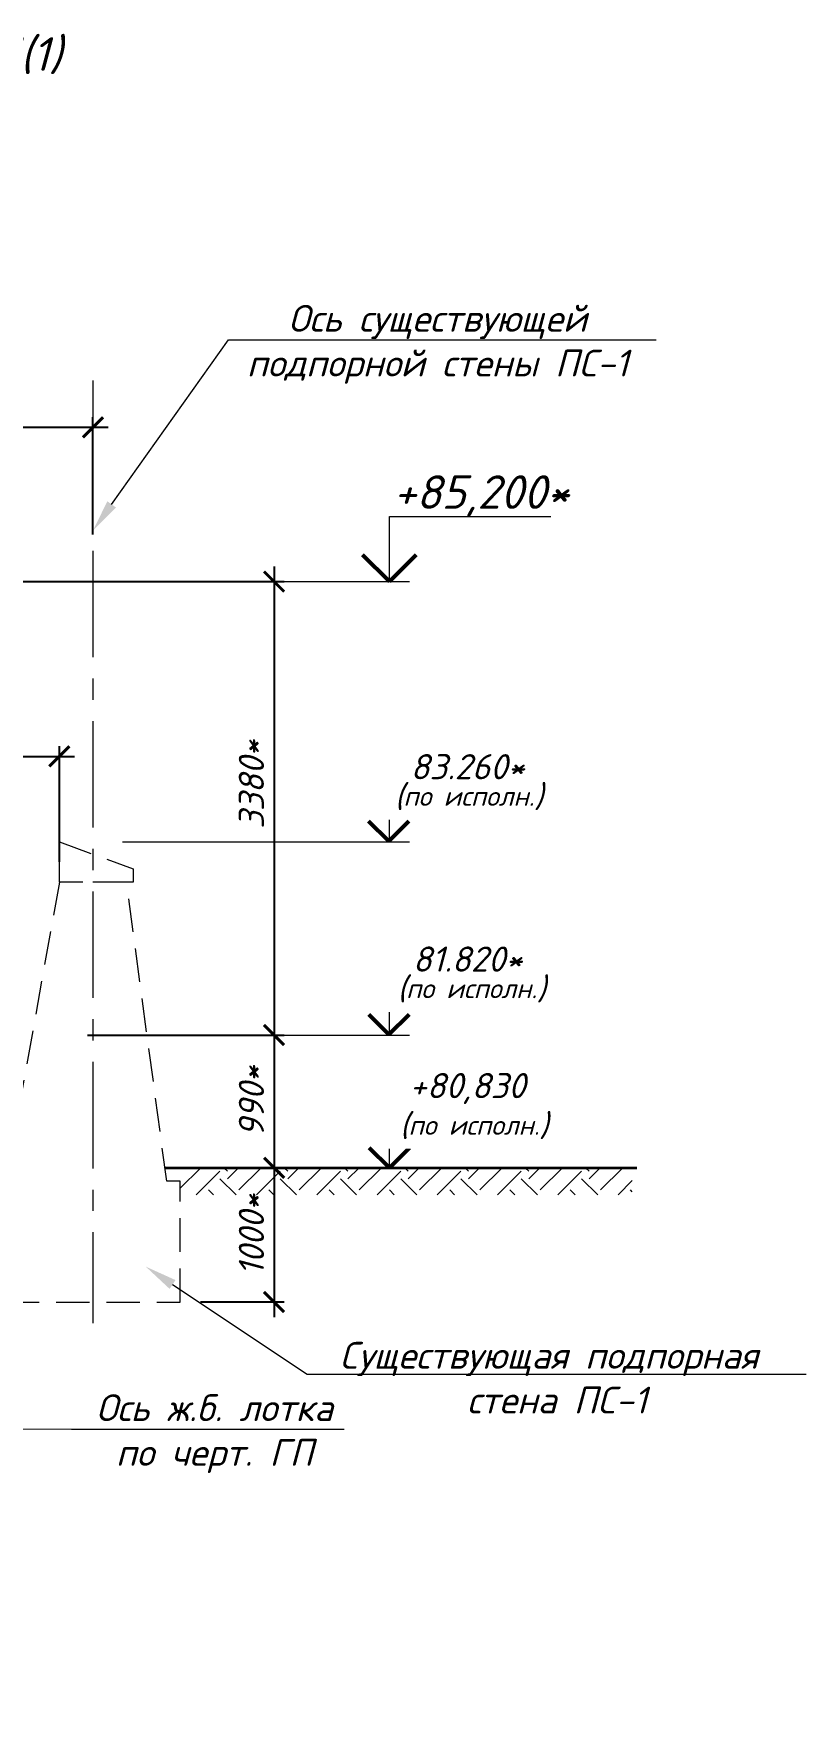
# Model space of a CAD drawing. Header units: millimetres. Extents: x -2893842 to -949497, y -1203244 to 262218.
# Drawn here: x -2748699 to -2742944, y -169716 to -157138 of the extents above; entities that cross this region are included whole.
import ezdxf
from ezdxf import colors
from ezdxf.entities.mleader import LeaderData, LeaderLine
from ezdxf.math import Vec2, Vec3

# ---------------------------------------------------------------- set-up
doc = ezdxf.new("R2010")
doc.units = ezdxf.units.MM
doc.linetypes.add('HIDDEN', pattern=[0.375, 0.25, -0.125])
doc.linetypes.add('осевая', pattern=[50.8, 31.75, -6.35, 6.35, -6.35])
doc.layers.get('0').update_dxf_attribs({"lineweight": 5})
doc.layers.get('Defpoints').update_dxf_attribs({"color": 253})
for name, color, linetype in [('!!!_ Размеры', 7, 'Continuous'), ('#Линии построений', 7, 'Continuous'), ('k_ Отметки', 253, 'Continuous')]:
    doc.layers.add(name, color=color, linetype=linetype)
for name, color, linetype, lineweight in [('#Dimensions', 7, 'Continuous', 9), ('#Контуры забора', 7, 'Continuous', 40), ('#разм', 7, 'Continuous', 13), ('A-okno', 253, 'Continuous', 0), ('k_ Выноски', 253, 'Continuous', 13), ('k_ Линия земли', 253, 'Continuous', 35)]:
    doc.layers.add(name, color=color, linetype=linetype, lineweight=lineweight)
doc.styles.add('STEP PR', font='isocpeui.ttf')
doc.dimstyles.new('STEP PR', dxfattribs={"dimscale": 100, "dimtxt": 2.5, "dimasz": 2, "dimexe": 1, "dimexo": 2, "dimgap": 1, "dimtad": 1, "dimdec": 4, "dimlfac": -1, "dimtxsty": 'STEP PR', "dimblk": 'ARCHTICK', "dimcen": 2, "dimdle": 1.5, "dimclrt": 1, "dimadec": 4, "dimazin": 0, "dimtfac": 1, "dimtdec": 4, "dimtmove": 1, "dimatfit": 3, "dimldrblk": 'DOTSMALL', "dimfxl": 1, "dimtolj": 1, "dimtzin": 0, "dimarcsym": 0})
doc.dimstyles.new('высотные отметки', dxfattribs={"dimtxt": 500, "dimasz": 100, "dimexe": 100, "dimexo": 0.625, "dimgap": 50, "dimtad": 1, "dimtih": 1, "dimtoh": 1, "dimdec": 3, "dimlfac": 0.001, "dimrnd": 0.005, "dimzin": 9, "dimtxsty": 'STEP PR', "dimblk": 'NONE', "dimcen": 100, "dimdle": 100, "dimse1": 1, "dimse2": 1, "dimsd1": 1, "dimsd2": 1, "dimadec": 0, "dimazin": 0, "dimtfac": 1, "dimtdec": 3, "dimtmove": 0, "dimatfit": 2, "dimldrblk": 'NONE', "dimfxl": 1, "dimarcsym": 0})

# ---------------------------------------------------------------- blocks, each defined once
blk = doc.blocks.new('_ArchTick')
at = {"color": 0, "linetype": 'ByBlock', "const_width": 0.15}
blk.add_lwpolyline([(-0.5, -0.5), (0.5, 0.5)], dxfattribs=at)
blk = doc.blocks.new('*D1298')
at = {"layer": '!!!_ Размеры', "color": 0, "lineweight": -2, "transparency": 16777216}
for p, q in [((-2746909, -161109), (-2746909, -164714)), ((-2749829, -161221), (-2746834, -161221)), ((-2748298, -164601), (-2746834, -164601))]:
    blk.add_line(p, q, dxfattribs=at)
at = {"layer": 'Defpoints', "color": 0, "lineweight": 0, "transparency": 16777216}
for p in [(-2749979, -161221, 44353), (-2748448, -164601), (-2746909, -164601)]:
    blk.add_point(p, dxfattribs=at)
at = {"layer": '!!!_ Размеры', "color": 0, "lineweight": -2, "transparency": 16777216, "xscale": 150, "yscale": 150, "zscale": 150}
for p, rotation in [((-2746909, -161221), 90), ((-2746909, -164601), 270)]:
    blk.add_blockref('_ArchTick', p, dxfattribs=dict(at, rotation=rotation))
at = {"layer": '!!!_ Размеры', "color": 1, "transparency": 16777216, "insert": (-2747078, -162733), "char_height": 187.5, "attachment_point": 5, "rotation": 90, "style": 'STEP PR'}
blk.add_mtext('\\A1;3380*', dxfattribs=at)
blk = doc.blocks.new('_DotSmall')
at = {"color": 0, "linetype": 'ByBlock', "const_width": 0.5}
blk.add_lwpolyline([(-0.0625, 0, 1), (0.0625, 0, 1)], format="xyb", close=True, dxfattribs=at)
blk = doc.blocks.new('*D1299')
at = {"layer": 'Defpoints', "color": 0, "lineweight": 0, "ltscale": 3, "transparency": 16777216}
for p in [(-2746909, -165591, 0), (-2745935, -165591), (-2746909, -246422)]:
    blk.add_point(p, dxfattribs=at)
at = {"layer": '#разм', "color": 0, "ltscale": 3, "transparency": 16777216, "insert": (-2745468, -165000), "char_height": 187.5, "attachment_point": 5, "style": 'STEP PR'}
blk.add_mtext('+80,830', dxfattribs=at)
blk = doc.blocks.new('_None')
blk = doc.blocks.new('*D1301')
at = {"layer": '!!!_ Размеры', "color": 0, "lineweight": -2, "transparency": 16777216}
for p, q in [((-2749979, -162374), (-2749979, -162449)), ((-2748508, -163311), (-2748508, -162449)), ((-2750091, -162524), (-2748396, -162524))]:
    blk.add_line(p, q, dxfattribs=at)
at = {"layer": 'Defpoints', "color": 0, "lineweight": 0, "transparency": 16777216}
for p in [(-2749979, -162524, 44353), (-2748508, -162524), (-2748508, -163461, 44353)]:
    blk.add_point(p, dxfattribs=at)
at = {"layer": '!!!_ Размеры', "color": 0, "lineweight": -2, "transparency": 16777216, "xscale": 150, "yscale": 150, "zscale": 150, "rotation": 180}
blk.add_blockref('_ArchTick', (-2749979, -162524), dxfattribs=at)
at = {"layer": '!!!_ Размеры', "color": 0, "lineweight": -2, "transparency": 16777216, "xscale": 150, "yscale": 150, "zscale": 150}
blk.add_blockref('_ArchTick', (-2748508, -162524), dxfattribs=at)
at = {"layer": '!!!_ Размеры', "color": 1, "transparency": 16777216, "insert": (-2749243, -162354), "char_height": 187.5, "attachment_point": 5, "style": 'STEP PR'}
blk.add_mtext('\\A1;1470*', dxfattribs=at)
blk = doc.blocks.new('*D1302')
at = {"layer": '!!!_ Размеры', "color": 0, "lineweight": -2, "transparency": 16777216}
for p, q in [((-2746909, -165479), (-2746909, -166704)), ((-2746979, -165591), (-2746984, -165591)), ((-2747458, -166591), (-2746834, -166591))]:
    blk.add_line(p, q, dxfattribs=at)
at = {"layer": 'Defpoints', "color": 0, "lineweight": 0, "transparency": 16777216}
for p in [(-2746829, -165591), (-2747608, -166591), (-2746909, -166591)]:
    blk.add_point(p, dxfattribs=at)
at = {"layer": '!!!_ Размеры', "color": 0, "lineweight": -2, "transparency": 16777216, "xscale": 150, "yscale": 150, "zscale": 150}
for p, rotation in [((-2746909, -165591), 90), ((-2746909, -166591), 270)]:
    blk.add_blockref('_ArchTick', p, dxfattribs=dict(at, rotation=rotation))
at = {"layer": '!!!_ Размеры', "color": 1, "transparency": 16777216, "insert": (-2747078, -166091), "char_height": 187.5, "attachment_point": 5, "rotation": 90, "style": 'STEP PR'}
blk.add_mtext('\\A1;1000*', dxfattribs=at)
blk = doc.blocks.new('*D1303')
at = {"layer": 'Defpoints', "color": 0, "lineweight": 0, "ltscale": 3, "transparency": 16777216}
for p in [(-2746909, -163161, 0), (-2745940, -163161), (-2746909, -246422)]:
    blk.add_point(p, dxfattribs=at)
at = {"layer": '#разм', "color": 0, "ltscale": 3, "transparency": 16777216, "insert": (-2745468, -162601), "char_height": 187.5, "attachment_point": 5, "style": 'STEP PR'}
blk.add_mtext('83.260*', dxfattribs=at)
blk = doc.blocks.new('*D1304')
at = {"layer": 'Defpoints', "color": 0, "lineweight": 0, "ltscale": 3, "transparency": 16777216}
for p in [(-2746909, -164601, 0), (-2745921, -164601), (-2746909, -246422)]:
    blk.add_point(p, dxfattribs=at)
at = {"layer": '#разм', "color": 0, "ltscale": 3, "transparency": 16777216, "insert": (-2745468, -164035), "char_height": 187.5, "attachment_point": 5, "style": 'STEP PR'}
blk.add_mtext('81.820*', dxfattribs=at)
blk = doc.blocks.new('*D1326')
at = {"layer": '!!!_ Размеры', "color": 0, "lineweight": -2, "transparency": 16777216}
for p, q in [((-2750341, -160071), (-2748146, -160071)), ((-2750229, -160871), (-2750229, -159996)), ((-2748258, -160871), (-2748258, -159996))]:
    blk.add_line(p, q, dxfattribs=at)
at = {"layer": 'Defpoints', "color": 0, "lineweight": 0, "transparency": 16777216}
for p in [(-2748258, -160071), (-2750229, -161021, -44353), (-2748258, -161021, -88706)]:
    blk.add_point(p, dxfattribs=at)
at = {"layer": '!!!_ Размеры', "color": 0, "lineweight": -2, "transparency": 16777216, "xscale": 150, "yscale": 150, "zscale": 150, "rotation": 180}
blk.add_blockref('_ArchTick', (-2750229, -160071), dxfattribs=at)
at = {"layer": '!!!_ Размеры', "color": 0, "lineweight": -2, "transparency": 16777216, "xscale": 150, "yscale": 150, "zscale": 150}
blk.add_blockref('_ArchTick', (-2748258, -160071), dxfattribs=at)
at = {"layer": '!!!_ Размеры', "color": 1, "transparency": 16777216, "insert": (-2749243, -159901), "char_height": 187.5, "attachment_point": 5, "style": 'STEP PR'}
blk.add_mtext('\\A1;1970*', dxfattribs=at)
blk = doc.blocks.new('*D1328')
at = {"layer": '!!!_ Размеры', "color": 0, "lineweight": -2, "transparency": 16777216}
for p, q in [((-2746909, -164489), (-2746909, -165704)), ((-2747009, -164601), (-2746834, -164601)), ((-2747009, -165591), (-2746834, -165591))]:
    blk.add_line(p, q, dxfattribs=at)
at = {"layer": 'Defpoints', "color": 0, "lineweight": 0, "transparency": 16777216}
for p in [(-2747159, -164601, -44353), (-2747159, -165591, -44353), (-2746909, -165591)]:
    blk.add_point(p, dxfattribs=at)
at = {"layer": '!!!_ Размеры', "color": 0, "lineweight": -2, "transparency": 16777216, "xscale": 150, "yscale": 150, "zscale": 150}
for p, rotation in [((-2746909, -164601), 90), ((-2746909, -165591), 270)]:
    blk.add_blockref('_ArchTick', p, dxfattribs=dict(at, rotation=rotation))
at = {"layer": '!!!_ Размеры', "color": 1, "transparency": 16777216, "insert": (-2747078, -165096), "char_height": 187.5, "attachment_point": 5, "rotation": 90, "style": 'STEP PR'}
blk.add_mtext('\\A1;990*', dxfattribs=at)

msp = doc.modelspace()

# ---------------------------------------------------------------- hatches: boundary and pattern name
at = {"lineweight": 0}
h = msp.add_hatch(dxfattribs=at)
h.set_pattern_fill('EARTH', color=256, scale=50, angle=45)
h.set_pattern_definition([(45, (-3157934.82, -427166.08), (3e-14, 449.0128), [317.5, -317.5]), (45, (-3158019, -427081.9), (3e-14, 449.0128), [317.5, -317.5]), (45, (-3158103.2, -426997.7), (3e-14, 449.0128), [317.5, -317.5]), (135, (-3158103.2, -426941.57), (-449.0128, 3e-14), [317.5, -317.5]), (135, (-3158019, -426857.38), (-449.0128, 3e-14), [317.5, -317.5]), (135, (-3157934.82, -426773.2), (-449.0128, 3e-14), [317.5, -317.5])])
h.paths.add_polyline_path([(-2747608.15585, -165592.353), (-2744240.07786, -165592.353), (-2744240.07786, -165792.353), (-2747608.15585, -165792.353)])

# ---------------------------------------------------------------- linework, layer by layer
at = {"layer": '#Контуры забора', "linetype": 'HIDDEN', "lineweight": 15, "ltscale": 1000}
for points in [[(-2748508.15585, -163161.38312), (-2747958.15585, -163361.38312), (-2747958.15585, -163461.38312), (-2748508.15585, -163461.38312)], [(-2747708.15585, -165691.38312), (-2748008.15585, -163461.38312), (-2748508.15585, -163461.38312), (-2748908.15585, -165691.38312), (-2749308.15585, -165691.38312), (-2748908.15585, -166591.38312), (-2747608.15585, -166591.38312), (-2747608.15585, -165691.38312)]]:
    msp.add_lwpolyline(points, close=True, dxfattribs=at)
at = {"layer": '#Линии построений', "linetype": 'осевая', "lineweight": 0, "ltscale": 25, "elevation": -44353.23996}
msp.add_lwpolyline([(-2748258.15585, -159721.31583), (-2748258.15585, -166749.55042)], dxfattribs=at)
at = {"layer": '#разм', "ltscale": 100, "elevation": -44353.23996}
for points in [[(-2746049.89196, -160737.19472), (-2744847.96014, -160737.19472)], [(-2746049.89196, -161221.38312), (-2746049.89196, -160737.19472)], [(-2746909.36736, -161221.38312), (-2745899.89196, -161221.38312)], [(-2746049.89196, -162732.45615), (-2744847.96014, -162732.45615)], [(-2746049.89196, -163161.38312), (-2746049.89196, -162732.45615)], [(-2748038.19195, -163161.38312), (-2745899.89196, -163161.38312)], [(-2746049.89196, -164166.1202), (-2744847.96014, -164166.1202)], [(-2746049.89196, -164601.38312), (-2746049.89196, -164166.1202)], [(-2746049.89196, -164601.38312), (-2746049.89196, -164166.1202)], [(-2746909.36736, -164601.38312), (-2745899.89196, -164601.38312)], [(-2746049.89196, -165149.78425), (-2744847.96014, -165149.78425)], [(-2746049.89196, -165591.38312), (-2746049.89196, -165149.78425)], [(-2746909.36736, -165591.38312), (-2745899.89196, -165591.38312)]]:
    msp.add_lwpolyline(points, dxfattribs=at)
at = {"layer": 'A-okno', "color": 0, "lineweight": 50, "ltscale": 100, "elevation": -44353.23996}
for points in [[(-2746049.89196, -161221.38312), (-2746249.89189, -161021.38319)], [(-2746049.89196, -161221.38312), (-2745849.89203, -161021.38319)], [(-2746055.0556, -163156.21948), (-2746205.05555, -163006.21953)], [(-2746055.0556, -163156.21948), (-2745905.05565, -163006.21953)], [(-2746052.89394, -164598.38114), (-2746202.89389, -164448.38119)], [(-2746052.89394, -164598.38114), (-2745902.89399, -164448.38119)], [(-2746049.89196, -165591.38312), (-2746199.89191, -165441.38317)], [(-2746049.89196, -165591.38312), (-2745899.89201, -165441.38317)]]:
    msp.add_lwpolyline(points, dxfattribs=at)
at = {"layer": 'k_ Линия земли', "elevation": -44353.23996}
msp.add_lwpolyline([(-2747721.60876, -165591.38312), (-2744206.15961, -165591.38312)], dxfattribs=at)

# ---------------------------------------------------------------- texts
at = {"layer": '#разм', "ltscale": 3, "insert": (-2748856.65063, -157301.2885, -66926.39642), "char_height": 250, "attachment_point": 5, "style": 'STEP PR'}
msp.add_mtext('1-1(1)', dxfattribs=at)
at = {"layer": 'k_ Отметки', "insert": (-2745365.91717, -160737.19472, -44353.23996), "char_height": 250, "width": 1367.949587, "attachment_point": 8, "style": 'STEP PR'}
msp.add_mtext('+85,200*', dxfattribs=at)

# ---------------------------------------------------------------- dimensions: what is measured, and where the dimension line sits
at = {"layer": '!!!_ Размеры'}
for base, p1, p2, picture, middle in [((-2748258.15585, -160071.31583, 44353.23996), (-2750228.59845, -161021.38312), (-2748258.15585, -161021.38312, -44353.23996), '*D1326', (-2749243.37715, -159901.35844, 44353.23996)), ((-2748508.15585, -162523.72162, -44353.23996), (-2749978.59845, -162523.72162), (-2748508.15585, -163461.38312), '*D1301', (-2749243.37715, -162353.76423, -44353.23996))]:
    dim = msp.add_linear_dim(base=base, p1=p1, p2=p2, text='<>*', dimstyle='STEP PR', override={"dimscale": 75, "dimdec": 0, "dimadec": 2, "dimtdec": 0, "dimfxl": 1.25}, dxfattribs=at)
    dim.commit()
    dim.dimension.update_dxf_attribs({"geometry": picture, "text_midpoint": middle})
for base, p1, p2, picture, middle in [((-2746909.36736, -164601.38312, -44353.23996), (-2749978.59845, -161221.38312), (-2748447.89712, -164601.38312, -44353.23996), '*D1298', (-2746909.36736, -162733.21632, -44353.23996)), ((-2746909.36736, -166591.38312), (-2746829.3123, -165591.38312), (-2747608.15585, -166591.38312), '*D1302', (-2746909.36736, -166091.38312))]:
    dim = msp.add_linear_dim(base=base, p1=p1, p2=p2, angle=90, text='<>*', dimstyle='STEP PR', override={"dimscale": 75, "dimdec": 0, "dimadec": 2, "dimtdec": 0, "dimfxl": 1.25}, dxfattribs=at)
    dim.commit()
    dim.dimension.update_dxf_attribs({"geometry": picture, "text_midpoint": middle, "dimtype": 160})
dim = msp.add_linear_dim(base=(-2746909.36736, -165591.38312), p1=(-2747159.01824, -164601.38312, -44353.23996), p2=(-2747159.01824, -165591.38312, -44353.23996), angle=90, text='<>*', dimstyle='STEP PR', override={"dimscale": 75, "dimdec": 0, "dimadec": 2, "dimtdec": 0, "dimfxl": 1.25}, dxfattribs=at)
dim.commit()
dim.dimension.update_dxf_attribs({"geometry": '*D1328', "text_midpoint": (-2747078.11736, -165096.38312)})
at = {"layer": '#разм', "ltscale": 3}
for base, p2, text, override, picture, middle in [((-2745940.19493, -163161.38312, -44353.23996), (-2746909.36736, -163161.38312, -44353.23996), '83.260*', {"dimscale": 0.75, "dimtxt": 250, "dimzin": 1, "dimpost": '+<>'}, '*D1303', (-2745467.96482, -162732.45615, -44353.23996)), ((-2745920.7347, -164601.38312, -44353.23996), (-2746909.36736, -164601.38312, -44353.23996), '81.820*', {"dimscale": 0.75, "dimtxt": 250, "dimrnd": 0.005, "dimzin": 1, "dimpost": '+<>'}, '*D1304', (-2745467.96482, -164166.1202, -44353.23996))]:
    dim = msp.add_linear_dim(base=base, p1=(-2746909.36736, -246421.52833, -44353.23996), p2=p2, angle=90, text=text, dimstyle='высотные отметки', override=override, dxfattribs=at)
    dim.commit()
    dim.dimension.update_dxf_attribs({"geometry": picture, "text_midpoint": middle, "dimtype": 160})
dim = msp.add_linear_dim(base=(-2745934.93925, -165591.38312, -44353.23996), p1=(-2746909.36736, -246421.52833, -44353.23996), p2=(-2746909.36736, -165591.38312, -44353.23996), angle=90, dimstyle='высотные отметки', override={"dimscale": 0.75, "dimtxt": 250, "dimzin": 1, "dimpost": '+<>'}, dxfattribs=at)
dim.commit()
dim.dimension.update_dxf_attribs({"geometry": '*D1299', "text_midpoint": (-2745467.96482, -165149.78425, -44353.23996), "dimtype": 160})

# ---------------------------------------------------------------- leaders
at = {"layer": 'k_ Выноски'}
ml = msp.add_multileader_mtext('Standard', dxfattribs=at)
ml.set_content('\\A1;Ось существующей \\Pподпорной стены ПС-1', color=256, style='STEP PR')
ml.set_leader_properties(color=256, linetype='ByLayer', lineweight=-1)
ml.build(insert=Vec2(0, 0))
ml.multileader.update_dxf_attribs({"text_left_attachment_type": 6, "text_right_attachment_type": 6, "dogleg_length": 0, "arrow_head_size": 240, "scale": 5})
ctx = ml.context
ctx.base_point, ctx.scale, ctx.char_height, ctx.arrow_head_size, ctx.landing_gap_size, ctx.plane_origin = Vec3(-2747247.91272, -159419.11911), 5, 200, 240, 100, Vec3(-2745430.12486, -161684.04478)
ctx.left_attachment, ctx.right_attachment, ctx.text_align_type = 6, 6, 1
notes = []
notes.append((ctx, [(0, (1, 1, 0), (-2747247.91272, -159419.11911), (1, 0), 0, [(1, [(-2748258.15585, -160841.38312)], 0, [])])]))
ctx.mtext.insert, ctx.mtext.rotation, ctx.mtext.alignment, ctx.mtext.flow_direction = Vec3(-2745690.56423, -159159.11911), 6.2831853072, 2, 5
ml = msp.add_multileader_mtext('Standard', dxfattribs=at)
ml.set_content('\\A1;Cуществующая подпорная\\P стена ПС-1', color=256, style='STEP PR')
ml.set_leader_properties(color=256, linetype='ByLayer', lineweight=-1)
ml.build(insert=Vec2(0, 0))
ml.multileader.update_dxf_attribs({"text_left_attachment_type": 6, "text_right_attachment_type": 6, "dogleg_length": 0, "arrow_head_size": 240, "scale": 5})
ctx = ml.context
ctx.base_point, ctx.scale, ctx.char_height, ctx.arrow_head_size, ctx.landing_gap_size, ctx.plane_origin = Vec3(-2746662.25547, -167128.62875), 5, 200, 240, 100, Vec3(-2745430.12486, -169742.11586)
ctx.left_attachment, ctx.right_attachment, ctx.text_align_type = 6, 6, 1
notes.append((ctx, [(0, (1, 1, 0), (-2746662.25547, -167128.62875), (1, 0), 0, [(1, [(-2747864.88104, -166327.39764)], 0, [])])]))
ctx.mtext.insert, ctx.mtext.rotation, ctx.mtext.alignment, ctx.mtext.flow_direction = Vec3(-2744863.9979, -166888.62875), 6.2831853072, 2, 5
ml = msp.add_multileader_mtext('Standard', dxfattribs=at)
ml.set_content('\\A1;Ось ж.б. лотка\\Pпо черт. ГП ', color=256, style='STEP PR')
ml.set_leader_properties(color=256, linetype='ByLayer', lineweight=-1)
ml.build(insert=Vec2(0, 0))
ml.multileader.update_dxf_attribs({"text_left_attachment_type": 6, "text_right_attachment_type": 6, "dogleg_length": 0, "arrow_head_size": 240, "scale": 5})
ctx = ml.context
ctx.base_point, ctx.scale, ctx.char_height, ctx.arrow_head_size, ctx.landing_gap_size, ctx.plane_origin = Vec3(-2748417.07106, -167538.81836), 5, 200, 240, 100, Vec3(-2746660.13322, -170099.99846)
ctx.left_attachment, ctx.right_attachment, ctx.text_align_type = 6, 6, 1
notes.append((ctx, [(0, (1, 1, 0), (-2748417.07106, -167538.81836), (1, 0), 0, [(1, [(-2749329.57817, -167536.93416)], 0, [])])]))
ctx.mtext.insert, ctx.mtext.rotation, ctx.mtext.alignment, ctx.mtext.flow_direction = Vec3(-2747352.67713, -167278.81836), 6.2831853072, 2, 5
for ctx, leaders in notes:
    for number, flags, end, landing, length, lines in leaders:
        leader = LeaderData()
        leader.index, (leader.has_last_leader_line, leader.has_dogleg_vector, leader.attachment_direction) = number, flags
        leader.last_leader_point, leader.dogleg_vector, leader.dogleg_length = Vec3(end), Vec3(landing), length
        for number, points, colour, breaks in lines:
            line = LeaderLine()
            line.index, line.vertices, line.color, line.breaks = number, Vec3.list(points), colors.encode_raw_color(colour), breaks
            leader.lines.append(line)
        ctx.leaders.append(leader)

# ---------------------------------------------------------------- next in the draw order: texts
at = {"layer": '#Dimensions', "lineweight": 13, "char_height": 175, "attachment_point": 1, "style": 'STEP PR', "bg_fill": 2}
for insert in [(-2746121.9897, -162732.45615, -44353.23996), (-2746101.96396, -164166.1202, -44353.23996), (-2746084.0246, -165184.65175)]:
    msp.add_mtext('\\A1; ({\\H0.83333x;по исполн.})', dxfattribs=dict(at, insert=insert))

doc.saveas('drawing.dxf')
